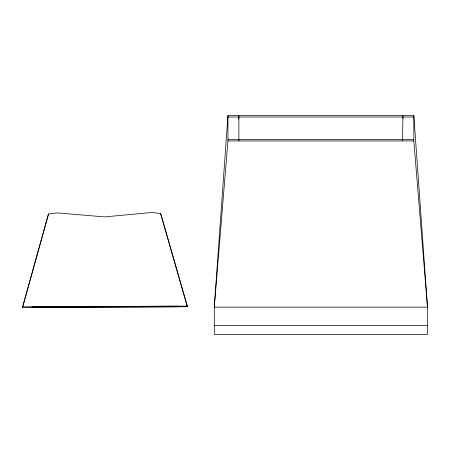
<?xml version="1.0" encoding="UTF-8"?>
<svg xmlns="http://www.w3.org/2000/svg" width="450" height="450" viewBox="0 0 450 450"><rect width="100%" height="100%" fill="white"/><g stroke="black" fill="none" stroke-linecap="round" stroke-linejoin="round"><path stroke-width="0.67" d="M227.947 115.538L214.279 307.136L214.279 334.468L427.5 334.468L427.5 307.136L413.831 115.538L227.947 115.538L227.947 140.918L214.279 307.136L427.5 307.136L413.831 140.918L413.831 115.538M238.731 119.109L238.882 117.011M402.609 140.918L402.896 115.532M22.5 307.451L48.527 213.924L57.409 212.906L104.574 216.911L151.706 212.496L160.599 213.441L187.425 306.743L22.5 307.451L48.527 213.924M22.5 306.821L187.425 306.107M227.947 117.011L413.831 117.011M227.947 139.427L413.831 139.427M227.947 140.918L413.831 140.918M214.279 325.356L427.5 325.356M160.599 213.441L187.234 306.067M402.896 117.011L402.998 118.384M238.882 115.532L238.882 140.918M40.157 306.743L32.108 306.816L32.108 307.373L169.768 306.816L177.817 306.743L177.817 306.186L40.157 306.743"/></g></svg>
